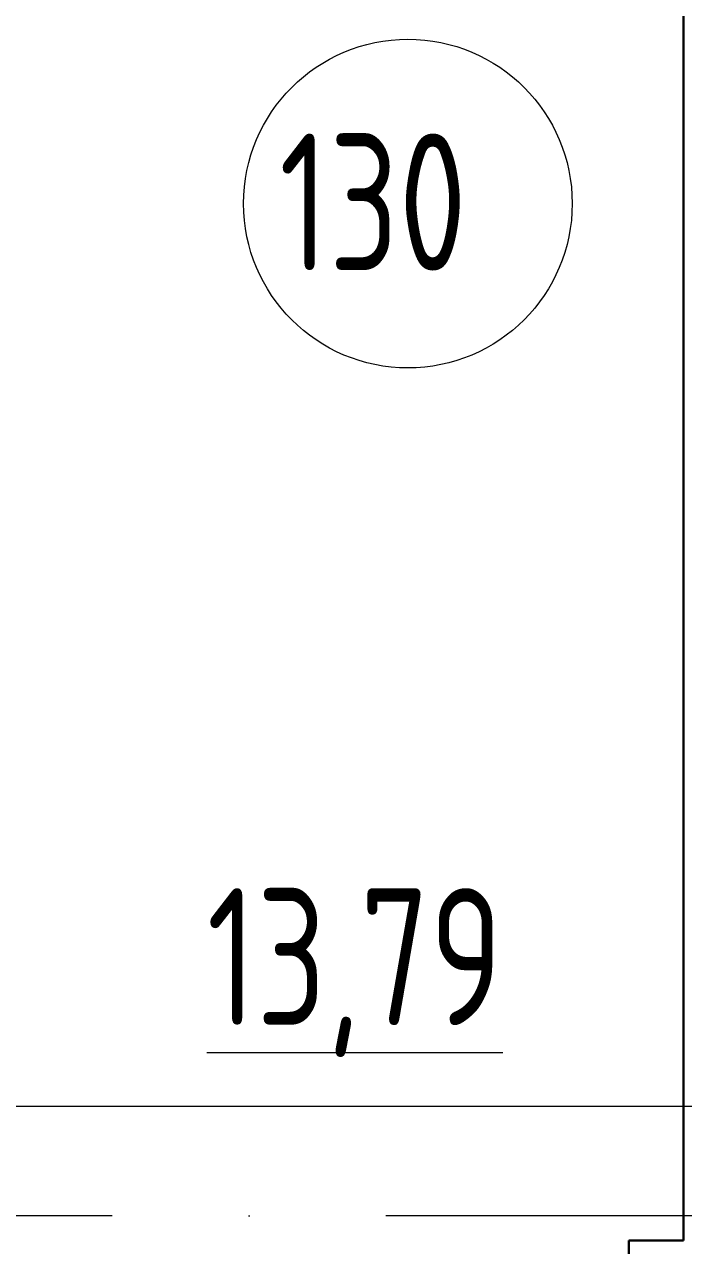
# Model space of a CAD drawing. Header units: millimetres. Extents: x -325553 to 627452, y -28539 to 738858.
# Drawn here: x -12509 to -11305, y 158660 to 160889 of the extents above; entities that cross this region are included whole.
import ezdxf

# ---------------------------------------------------------------- set-up
doc = ezdxf.new("R2010")
doc.units = ezdxf.units.MM
doc.linetypes.add('ADSK_Линия сетки', pattern=[25, 20, -2.5, 0, -2.5])
doc.linetypes.add('ADSK_Сверху', pattern=[450, 300, -150])
doc.layers.add('000_доп.МДУ', color=7, linetype='Continuous')
for name, color, linetype, lineweight in [('Линии', 7, 'Continuous', 9), ('Марки помещений', 252, 'Continuous', 20), ('Оси', 252, 'Continuous', 9), ('Стены наружные', 7, 'Continuous', 18)]:
    doc.layers.add(name, color=color, linetype=linetype, lineweight=lineweight)
doc.styles.add('GOST Common_3', font='', dxfattribs={"height": 3.5})
doc.styles.get('GOST Common_3').set_extended_font_data('GOST 2.304 type A')

# ---------------------------------------------------------------- blocks, each defined once
blk = doc.blocks.new('1 этаж')
at = {"layer": 'Линии', "color": 251, "linetype": 'ADSK_Сверху', "ltscale": 100, "true_color": 0x636466}
blk.add_line((-15070.8, -11343.7), (-4250.8, -11343.7), dxfattribs=at)
at = {"layer": 'Марки помещений', "color": 251, "true_color": 0x636466}
blk.add_circle((-12549.1, -9695.8), 300, dxfattribs=at)
at = {"layer": 'Оси', "color": 251, "linetype": 'ADSK_Линия сетки', "ltscale": 100, "true_color": 0x636466}
blk.add_line((4411.5, -11543.7), (-72528.1, -11543.7), dxfattribs=at)
at = {"layer": 'Стены наружные', "color": 251, "lineweight": 30, "true_color": 0x636466}
for p, q in [((-12045.8, -5373.7), (-12045.8, -11588.7)), ((-12145.8, -11588.7), (-12145.8, -11688.7)), ((-12045.8, -11588.7), (-12145.8, -11588.7))]:
    blk.add_line(p, q, dxfattribs=at)
at = {"layer": 'Марки помещений', "color": 251, "true_color": 0x636466, "style": 'GOST Common_3', "width": 0.9}
for s, p in [('130', (-12784, -9818)), ('%%U13,79', (-12916.2, -11195.5))]:
    blk.add_text(s, height=250, dxfattribs=at).set_placement(p)

msp = doc.modelspace()

# ---------------------------------------------------------------- block references
at = {"layer": '000_доп.МДУ', "color": 7, "lineweight": 0}
msp.add_blockref('1 этаж', (740.6, 170258), dxfattribs=at)

doc.saveas('drawing.dxf')
